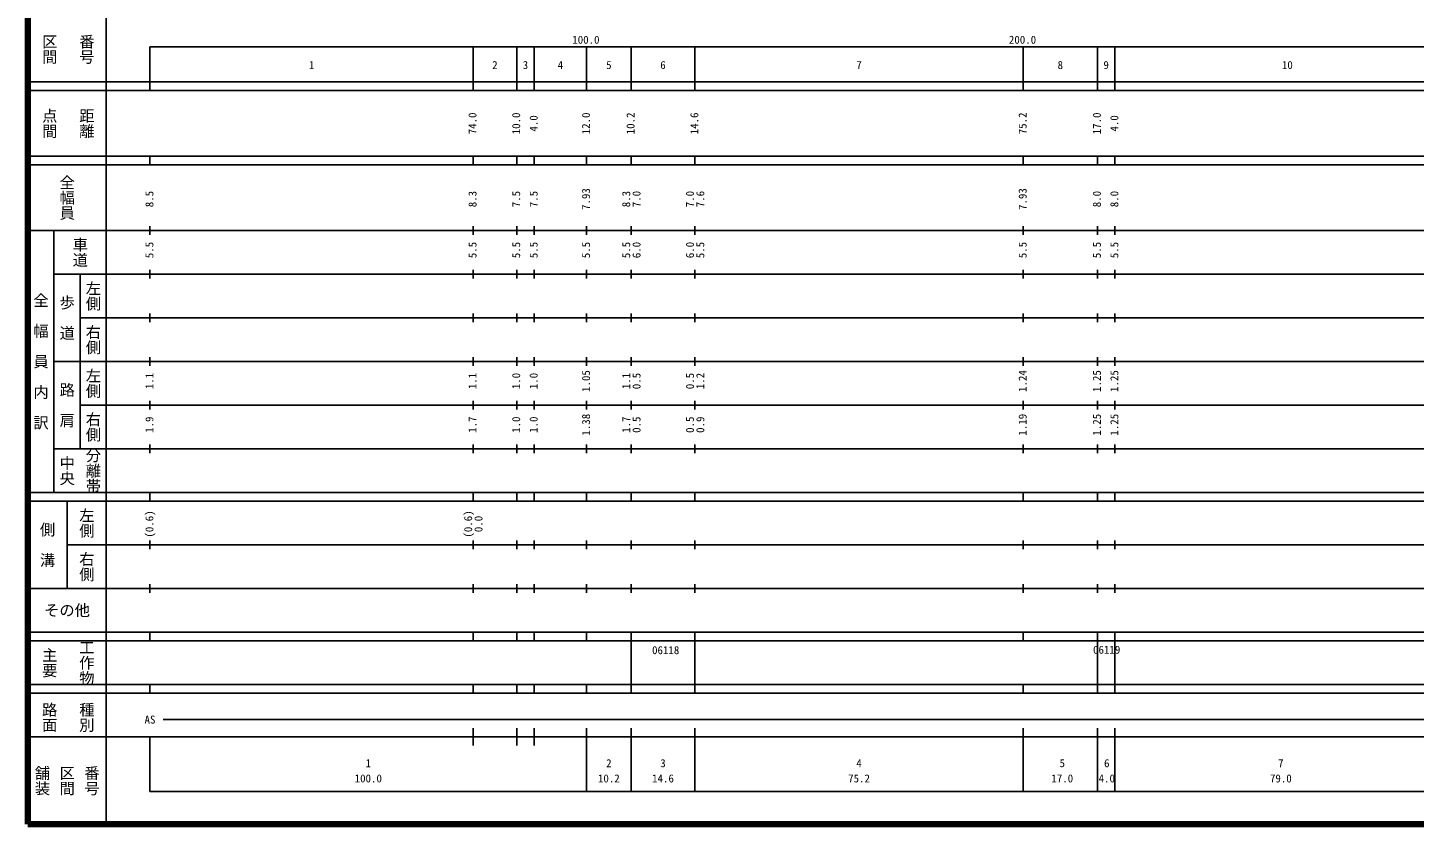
# Model space of a CAD drawing. Units: millimetres on the paper, enlarged 1000 times. Extents: x 40000 to 680000, y 20000 to 380000.
# Drawn here: x 40000 to 357570, y 20000 to 202409 of the extents above; entities that cross this region are included whole.
import ezdxf
from ezdxf.enums import TextEntityAlignment as Align

# ---------------------------------------------------------------- set-up
doc = ezdxf.new("R2010")
doc.units = ezdxf.units.MM
doc.header["$LTSCALE"] = 1000
doc.layers.add('M-TTL', color=2, linetype='Continuous', lineweight=140)
doc.layers.add('M-TTL-BAND', color=7, linetype='Continuous', lineweight=25)
doc.styles.add('@ＭＳ ゴシック', font='')
doc.styles.add('ＭＳ ゴシック', font='')
doc.styles.get('@ＭＳ ゴシック').set_extended_font_data('@MS Gothic')
doc.styles.get('ＭＳ ゴシック').set_extended_font_data('MS Gothic')

msp = doc.modelspace()

# ---------------------------------------------------------------- linework, layer by layer
at = {"layer": 'M-TTL'}
for p, q in [((40000, 380000), (40000, 20000)), ((40000, 20000), (680000, 20000))]:
    msp.add_line(p, q, dxfattribs=at)
at = {"layer": 'M-TTL-BAND'}
for p, q in [((58000, 370000), (58000, 20000)), ((68000, 198000), (579000, 198000)), ((68000, 198000), (68000, 188000)), ((142000, 188000), (142000, 198000)), ((152000, 188000), (152000, 198000)), ((156000, 188000), (156000, 198000)), ((168000, 188000), (168000, 198000)), ((178200, 188000), (178200, 198000)), ((192800, 188000), (192800, 198000)), ((268000, 188000), (268000, 198000)), ((285000, 188000), (285000, 198000)), ((289000, 188000), (289000, 198000)), ((40000, 190000), (579000, 190000)), ((40000, 188000), (579000, 188000)), ((40000, 173000), (579000, 173000)), ((68000, 171000), (68000, 173000)), ((142000, 171000), (142000, 173000)), ((152000, 171000), (152000, 173000)), ((156000, 171000), (156000, 173000)), ((168000, 171000), (168000, 173000)), ((178200, 171000), (178200, 173000)), ((192800, 171000), (192800, 173000)), ((268000, 171000), (268000, 173000)), ((285000, 171000), (285000, 173000)), ((289000, 171000), (289000, 173000)), ((40000, 171000), (579000, 171000)), ((40000, 156000), (579000, 156000)), ((46000, 96000), (46000, 156000)), ((68000, 155000), (68000, 157000)), ((142000, 155000), (142000, 157000)), ((152000, 155000), (152000, 157000)), ((156000, 155000), (156000, 157000)), ((168000, 155000), (168000, 157000)), ((178200, 155000), (178200, 157000)), ((192800, 155000), (192800, 157000)), ((268000, 155000), (268000, 157000)), ((285000, 155000), (285000, 157000)), ((289000, 155000), (289000, 157000)), ((68000, 145000), (68000, 147000)), ((142000, 145000), (142000, 147000)), ((152000, 145000), (152000, 147000)), ((156000, 145000), (156000, 147000)), ((168000, 145000), (168000, 147000)), ((178200, 145000), (178200, 147000)), ((192800, 145000), (192800, 147000)), ((268000, 145000), (268000, 147000)), ((285000, 145000), (285000, 147000)), ((289000, 145000), (289000, 147000)), ((46000, 146000), (579000, 146000)), ((52000, 146000), (52000, 106000)), ((68000, 135000), (68000, 137000)), ((142000, 135000), (142000, 137000)), ((152000, 135000), (152000, 137000)), ((156000, 135000), (156000, 137000)), ((168000, 135000), (168000, 137000)), ((178200, 135000), (178200, 137000)), ((192800, 135000), (192800, 137000)), ((268000, 135000), (268000, 137000)), ((285000, 135000), (285000, 137000)), ((289000, 135000), (289000, 137000)), ((52000, 136000), (579000, 136000)), ((46000, 126000), (579000, 126000)), ((68000, 125000), (68000, 127000)), ((142000, 125000), (142000, 127000)), ((152000, 125000), (152000, 127000)), ((156000, 125000), (156000, 127000)), ((168000, 125000), (168000, 127000)), ((178200, 125000), (178200, 127000)), ((192800, 125000), (192800, 127000)), ((268000, 125000), (268000, 127000)), ((285000, 125000), (285000, 127000)), ((289000, 125000), (289000, 127000)), ((52000, 116000), (579000, 116000)), ((68000, 115000), (68000, 117000)), ((142000, 115000), (142000, 117000)), ((152000, 115000), (152000, 117000)), ((156000, 115000), (156000, 117000)), ((168000, 115000), (168000, 117000)), ((178200, 115000), (178200, 117000)), ((192800, 115000), (192800, 117000)), ((268000, 115000), (268000, 117000)), ((285000, 115000), (285000, 117000)), ((289000, 115000), (289000, 117000)), ((46000, 106000), (579000, 106000)), ((68000, 105000), (68000, 107000)), ((142000, 105000), (142000, 107000)), ((152000, 105000), (152000, 107000)), ((156000, 105000), (156000, 107000)), ((168000, 105000), (168000, 107000)), ((178200, 105000), (178200, 107000)), ((192800, 105000), (192800, 107000)), ((268000, 105000), (268000, 107000)), ((285000, 105000), (285000, 107000)), ((289000, 105000), (289000, 107000)), ((40000, 96000), (579000, 96000)), ((68000, 94000), (68000, 96000)), ((142000, 94000), (142000, 96000)), ((152000, 94000), (152000, 96000)), ((156000, 94000), (156000, 96000)), ((168000, 94000), (168000, 96000)), ((178200, 94000), (178200, 96000)), ((192800, 94000), (192800, 96000)), ((268000, 94000), (268000, 96000)), ((285000, 94000), (285000, 96000)), ((289000, 94000), (289000, 96000)), ((40000, 94000), (579000, 94000)), ((49000, 94000), (49000, 74000)), ((49000, 84000), (579000, 84000)), ((68000, 83000), (68000, 85000)), ((142000, 83000), (142000, 85000)), ((152000, 83000), (152000, 85000)), ((156000, 83000), (156000, 85000)), ((168000, 83000), (168000, 85000)), ((178200, 83000), (178200, 85000)), ((192800, 83000), (192800, 85000)), ((268000, 83000), (268000, 85000)), ((285000, 83000), (285000, 85000)), ((289000, 83000), (289000, 85000)), ((40000, 74000), (579000, 74000)), ((68000, 73000), (68000, 75000)), ((142000, 73000), (142000, 75000)), ((152000, 73000), (152000, 75000)), ((156000, 73000), (156000, 75000)), ((168000, 73000), (168000, 75000)), ((178200, 73000), (178200, 75000)), ((192800, 73000), (192800, 75000)), ((268000, 73000), (268000, 75000)), ((285000, 73000), (285000, 75000)), ((289000, 73000), (289000, 75000)), ((40000, 64000), (579000, 64000)), ((68000, 62000), (68000, 64000)), ((142000, 62000), (142000, 64000)), ((152000, 62000), (152000, 64000)), ((156000, 62000), (156000, 64000)), ((168000, 62000), (168000, 64000)), ((178200, 62000), (178200, 64000)), ((192800, 62000), (192800, 64000)), ((268000, 62000), (268000, 64000)), ((285000, 62000), (285000, 64000)), ((289000, 62000), (289000, 64000)), ((40000, 62000), (579000, 62000)), ((178200, 52000), (178200, 62000)), ((192800, 52000), (192800, 62000)), ((285000, 52000), (285000, 62000)), ((289000, 52000), (289000, 62000)), ((40000, 52000), (579000, 52000)), ((68000, 50000), (68000, 52000)), ((142000, 50000), (142000, 52000)), ((152000, 50000), (152000, 52000)), ((156000, 50000), (156000, 52000)), ((168000, 50000), (168000, 52000)), ((178200, 50000), (178200, 52000)), ((192800, 50000), (192800, 52000)), ((268000, 50000), (268000, 52000)), ((285000, 50000), (285000, 52000)), ((289000, 50000), (289000, 52000)), ((40000, 50000), (579000, 50000)), ((71000, 44000), (565000, 44000)), ((142000, 38000), (142000, 42000)), ((152000, 38000), (152000, 42000)), ((156000, 38000), (156000, 42000)), ((168000, 27500), (168000, 42000)), ((178200, 27500), (178200, 42000)), ((192800, 27500), (192800, 42000)), ((268000, 27500), (268000, 42000)), ((285000, 38000), (285000, 42000)), ((289000, 38000), (289000, 42000)), ((40000, 40000), (579000, 40000)), ((68000, 40000), (68000, 27500)), ((285000, 38000), (285000, 27500)), ((289000, 38000), (289000, 27500)), ((68000, 27500), (579000, 27500))]:
    msp.add_line(p, q, dxfattribs=at)

# ---------------------------------------------------------------- texts
at = {"layer": 'M-TTL-BAND', "style": '@ＭＳ ゴシック'}
for s, p in [('区間', (45000, 197500)), ('番号', (53500, 197500)), ('点間', (45000, 180500)), ('距離', (53500, 180500)), ('全幅員', (49000, 163500)), ('車道', (52000, 151000)), ('左側', (55000, 141000)), ('全\u3000幅\u3000員\u3000内\u3000訳', (43000, 126000)), ('歩\u3000道', (49000, 136000)), ('右側', (55000, 131000)), ('左側', (55000, 121000)), ('路\u3000肩', (49000, 116000)), ('右側', (55000, 111000)), ('分離帯', (55000, 101000)), ('中央', (49000, 101000)), ('左側', (53500, 89000)), ('側\u3000溝', (44500, 84000)), ('右側', (53500, 79000)), ('主要', (45000, 57000)), ('工作物', (53500, 57000)), ('路面', (45000, 44500)), ('種別', (53500, 44500)), ('舗装', (43333, 30000)), ('区間', (49000, 30000)), ('番号', (54667, 30000))]:
    msp.add_text(s, height=2566, rotation=270, dxfattribs=at).set_placement(p, align=Align.MIDDLE_CENTER)
at = {"layer": 'M-TTL-BAND', "style": 'ＭＳ ゴシック'}
for s, p in [('100.0', (167844, 198195)), ('200.0', (267844, 198195)), ('1', (105000, 192405)), ('2', (147000, 192405)), ('3', (154000, 192405)), ('4', (162000, 192405)), ('5', (173100, 192405)), ('6', (185500, 192405)), ('7', (230400, 192405)), ('8', (276500, 192405)), ('9', (287000, 192405)), ('10', (328500, 192405)), ('AS', (68000, 42500)), ('1', (118000, 32523)), ('2', (173100, 32523)), ('3', (185500, 32523)), ('4', (230400, 32523)), ('5', (276949, 32523)), ('6', (287143, 32523)), ('7', (327011, 32523)), ('100.0', (118000, 29033)), ('10.2', (173100, 29033)), ('14.6', (185500, 29033)), ('75.2', (230400, 29033)), ('17.0', (276949, 29033)), ('4.0', (287143, 29033)), ('79.0', (327011, 29033))]:
    msp.add_text(s, height=1833, dxfattribs=at).set_placement(p, align=Align.BOTTOM_CENTER)
for s, p in [('74.0', (143332, 180500)), ('10.0', (153332, 180500)), ('4.0', (157332, 180500)), ('12.0', (169332, 180500)), ('10.2', (179532, 180500)), ('14.6', (194132, 180500)), ('75.2', (269332, 180500)), ('17.0', (286332, 180500)), ('4.0', (290332, 180500)), ('7.93', (169332, 163174)), ('7.93', (269332, 163174)), ('8.5', (69332, 163174)), ('8.3', (143332, 163174)), ('7.5', (153332, 163174)), ('7.5', (157332, 163174)), ('8.3', (178532, 163174)), ('7.0', (180902, 163174)), ('7.0', (193132, 163174)), ('7.6', (195502, 163174)), ('8.0', (286332, 163174)), ('8.0', (290332, 163174)), ('5.5', (69332, 151500)), ('5.5', (143332, 151500)), ('5.5', (153332, 151500)), ('5.5', (157332, 151500)), ('5.5', (169332, 151500)), ('5.5', (178532, 151500)), ('6.0', (180902, 151500)), ('6.0', (193132, 151500)), ('5.5', (195502, 151500)), ('5.5', (269332, 151500)), ('5.5', (286332, 151500)), ('5.5', (290332, 151500)), ('1.24', (269332, 121500)), ('1.1', (69332, 121500)), ('1.1', (143332, 121500)), ('1.0', (153332, 121500)), ('1.0', (157332, 121500)), ('1.05', (169332, 121500)), ('1.1', (178532, 121500)), ('0.5', (180902, 121500)), ('0.5', (193132, 121500)), ('1.2', (195502, 121500)), ('1.25', (286332, 121500)), ('1.25', (290332, 121500)), ('1.9', (69332, 111500)), ('1.7', (143332, 111500)), ('1.0', (153332, 111500)), ('1.0', (157332, 111500)), ('1.38', (169332, 111500)), ('1.7', (178532, 111500)), ('0.5', (180902, 111500)), ('0.5', (193132, 111500)), ('0.9', (195502, 111500)), ('1.19', (269332, 111500)), ('1.25', (286332, 111500)), ('1.25', (290332, 111500)), ('(0.6)', (69332, 88764)), ('(0.6)', (142332, 88764)), ('0.0', (144702, 88764))]:
    msp.add_text(s, height=1833, rotation=90, dxfattribs=at).set_placement(p, align=Align.BOTTOM_CENTER)
msp.add_text('その他', height=2566, dxfattribs=at).set_placement((49000, 69000), align=Align.MIDDLE_CENTER)
for s, p in [('06118', (183000, 58405)), ('06119', (284002, 58499))]:
    msp.add_text(s, height=1833, dxfattribs=at).set_placement(p, align=Align.BOTTOM_LEFT)

doc.saveas('drawing.dxf')
